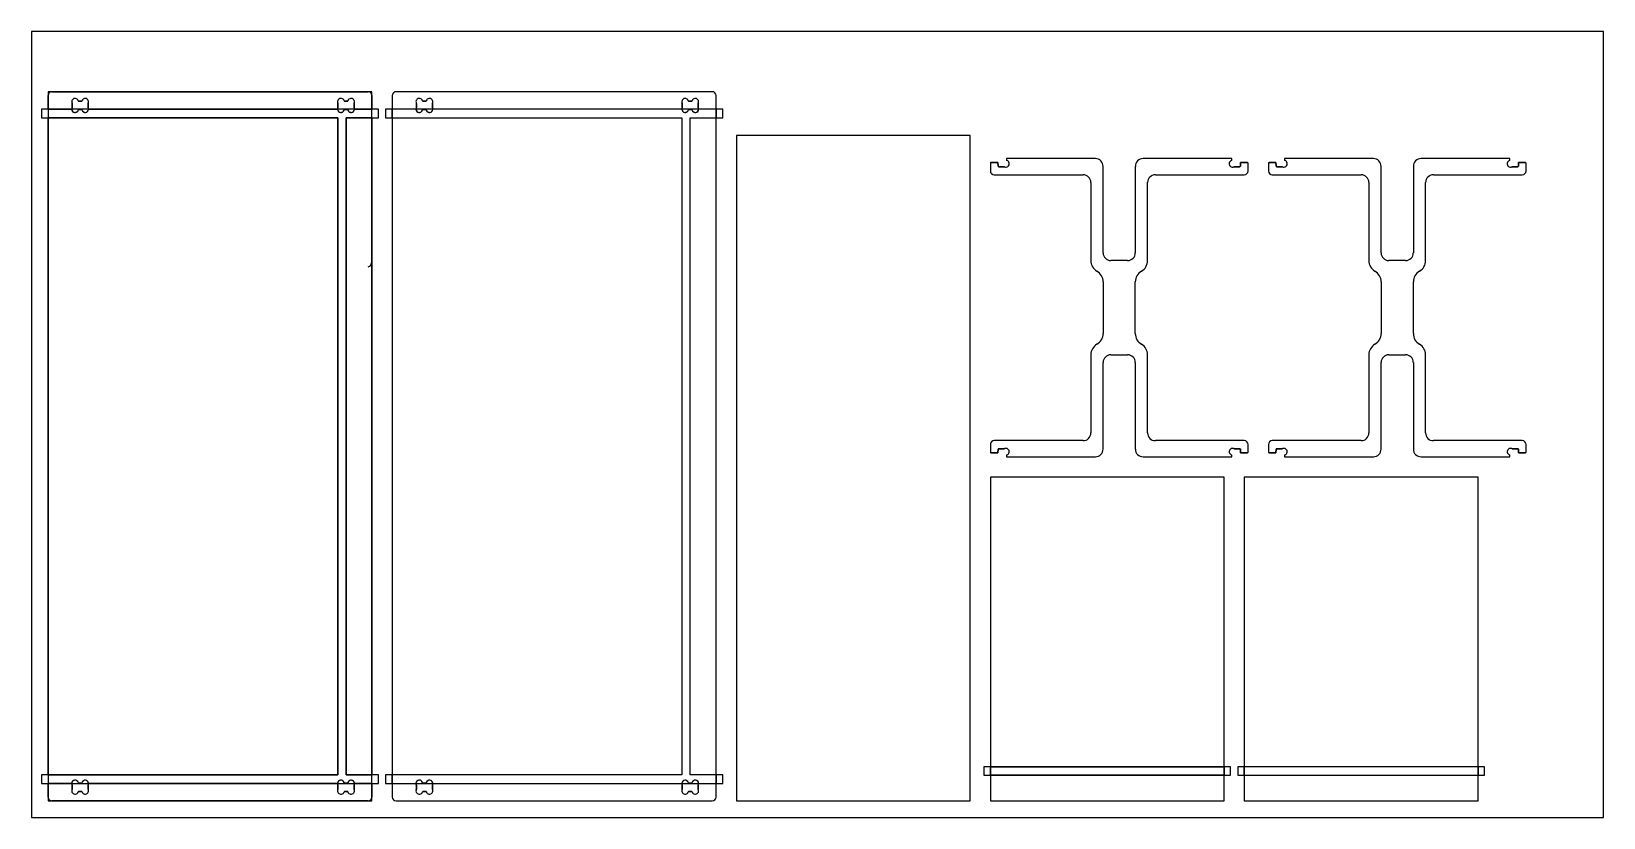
# Model space of a CAD drawing. Extents: x 0 to 96.1, y 0.2 to 48.2.
import ezdxf

# ---------------------------------------------------------------- set-up
doc = ezdxf.new("R2010")
doc.units = 0
doc.header["$MEASUREMENT"] = 0
doc.layers.get('0').update_dxf_attribs({"linetype": 'CONTINUOUS'})
for name, color, linetype in [('BOX_STOCK', 1, 'CONTINUOUS'), ('POCKETS', 171, 'CONTINUOUS'), ('PROFILES_INSIDE', 4, 'CONTINUOUS'), ('PROFILES_OUTSIDE', 6, 'CONTINUOUS')]:
    doc.layers.add(name, color=color, linetype=linetype)

msp = doc.modelspace()

# ---------------------------------------------------------------- linework, layer by layer
at = {"color": 7, "linetype": 'CONTINUOUS'}
for p, q in [((1.022, 43.445), (1.022, 44.286)), ((1.258, 44.522), (20.577, 44.522)), ((20.813, 44.286), (20.813, 43.445)), ((22.052, 44.286), (22.052, 43.445)), ((41.607, 44.522), (22.289, 44.522)), ((41.844, 43.445), (41.844, 44.286)), ((1.022, 43.445), (2.469, 43.445)), ((1.022, 43.445), (1.022, 42.919)), ((2.491, 43.562), (2.491, 43.802)), ((2.904, 43.939), (3.063, 43.939)), ((2.904, 43.425), (3.063, 43.425)), ((3.476, 43.802), (3.476, 43.562)), ((3.498, 43.445), (18.717, 43.445)), ((18.739, 43.562), (18.739, 43.802)), ((19.152, 43.939), (19.311, 43.939)), ((19.152, 43.425), (19.311, 43.425)), ((19.723, 43.802), (19.723, 43.562)), ((19.746, 43.445), (20.813, 43.445)), ((20.813, 42.919), (20.813, 43.445)), ((23.506, 43.445), (22.052, 43.445)), ((22.052, 42.919), (22.052, 43.445)), ((23.528, 43.562), (23.528, 43.802)), ((23.94, 43.939), (24.1, 43.939)), ((23.94, 43.425), (24.1, 43.425)), ((24.512, 43.802), (24.512, 43.562)), ((39.748, 43.445), (24.534, 43.445)), ((39.77, 43.562), (39.77, 43.802)), ((40.182, 43.939), (40.342, 43.939)), ((40.182, 43.425), (40.342, 43.425)), ((40.754, 43.802), (40.754, 43.562)), ((41.844, 43.445), (40.776, 43.445)), ((41.844, 43.445), (41.844, 42.919)), ((1.022, 2.788), (1.022, 42.919)), ((18.725, 42.919), (1.022, 42.919)), ((18.725, 2.788), (18.725, 42.919)), ((19.238, 42.919), (19.238, 2.788)), ((20.813, 42.919), (19.238, 42.919)), ((20.813, 42.919), (20.813, 2.788)), ((22.052, 42.919), (22.052, 2.788)), ((22.052, 42.919), (39.755, 42.919)), ((39.755, 42.919), (39.755, 2.788)), ((40.269, 2.788), (40.269, 42.919)), ((40.269, 42.919), (41.844, 42.919)), ((41.844, 2.788), (41.844, 42.919)), ((57.363, 41.841), (43.083, 41.841)), ((43.083, 41.841), (43.083, 1.184)), ((57.363, 1.184), (57.363, 41.841)), ((59.586, 40.431), (59.586, 40.351)), ((65.019, 40.431), (59.586, 40.431)), ((73.366, 40.431), (67.933, 40.431)), ((73.366, 40.351), (73.366, 40.431)), ((76.574, 40.431), (76.574, 40.351)), ((82.007, 40.431), (76.574, 40.431)), ((90.353, 40.431), (84.92, 40.431)), ((90.353, 40.351), (90.353, 40.431)), ((58.602, 40.145), (58.602, 39.683)), ((58.641, 40.185), (59.057, 40.185)), ((58.838, 39.447), (64.269, 39.447)), ((59.057, 40.185), (59.07, 39.976)), ((59.11, 39.939), (59.45, 39.939)), ((65.492, 34.674), (65.492, 39.959)), ((67.46, 39.959), (67.46, 34.674)), ((68.683, 39.447), (74.114, 39.447)), ((73.502, 39.939), (73.842, 39.939)), ((73.881, 39.976), (73.895, 40.185)), ((73.895, 40.185), (74.311, 40.185)), ((74.35, 39.683), (74.35, 40.145)), ((75.589, 40.146), (75.589, 39.683)), ((75.629, 40.185), (76.044, 40.185)), ((75.826, 39.447), (81.257, 39.447)), ((76.044, 40.185), (76.058, 39.976)), ((76.097, 39.939), (76.437, 39.939)), ((82.479, 34.674), (82.479, 39.959)), ((84.448, 39.959), (84.448, 34.674)), ((85.67, 39.447), (91.101, 39.447)), ((90.489, 39.939), (90.83, 39.939)), ((90.869, 39.976), (90.882, 40.185)), ((90.882, 40.185), (91.298, 40.185)), ((91.337, 39.683), (91.337, 40.146)), ((64.742, 38.974), (64.742, 34.201)), ((68.21, 34.201), (68.21, 38.974)), ((81.729, 38.974), (81.729, 34.201)), ((85.198, 34.201), (85.198, 38.974)), ((66.988, 34.201), (65.964, 34.201)), ((83.975, 34.201), (82.952, 34.201)), ((65.492, 32.902), (65.492, 29.743)), ((67.46, 29.743), (67.46, 32.902)), ((82.479, 32.902), (82.479, 29.743)), ((84.448, 29.743), (84.448, 32.902)), ((64.742, 28.444), (64.742, 23.671)), ((65.492, 22.687), (65.492, 27.972)), ((65.964, 28.444), (66.988, 28.444)), ((67.46, 27.972), (67.46, 22.687)), ((68.21, 23.671), (68.21, 28.444)), ((81.729, 28.444), (81.729, 23.671)), ((82.479, 22.687), (82.479, 27.972)), ((82.952, 28.444), (83.975, 28.444)), ((84.448, 27.972), (84.448, 22.687)), ((85.198, 23.671), (85.198, 28.444)), ((64.269, 23.199), (58.838, 23.199)), ((74.114, 23.199), (68.683, 23.199)), ((81.257, 23.199), (75.826, 23.199)), ((91.101, 23.199), (85.67, 23.199)), ((58.602, 22.963), (58.602, 22.5)), ((59.057, 22.461), (58.641, 22.461)), ((59.07, 22.67), (59.057, 22.461)), ((59.45, 22.707), (59.11, 22.707)), ((59.586, 22.294), (59.586, 22.215)), ((59.586, 22.215), (65.019, 22.215)), ((67.933, 22.215), (73.366, 22.215)), ((73.366, 22.215), (73.366, 22.294)), ((73.842, 22.707), (73.502, 22.707)), ((73.895, 22.461), (73.881, 22.67)), ((74.311, 22.461), (73.895, 22.461)), ((74.35, 22.5), (74.35, 22.963)), ((75.589, 22.963), (75.589, 22.5)), ((76.044, 22.461), (75.629, 22.461)), ((76.058, 22.67), (76.044, 22.461)), ((76.437, 22.707), (76.097, 22.707)), ((76.574, 22.294), (76.574, 22.215)), ((76.574, 22.215), (82.007, 22.215)), ((84.92, 22.215), (90.353, 22.215)), ((90.353, 22.215), (90.353, 22.294)), ((90.83, 22.707), (90.489, 22.707)), ((90.882, 22.461), (90.869, 22.67)), ((91.298, 22.461), (90.882, 22.461)), ((91.337, 22.5), (91.337, 22.963)), ((72.881, 20.975), (58.602, 20.975)), ((58.602, 20.975), (58.602, 3.265)), ((72.881, 3.265), (72.881, 20.975)), ((88.4, 20.975), (74.121, 20.975)), ((74.121, 20.975), (74.121, 3.265)), ((88.4, 3.265), (88.4, 20.975)), ((58.602, 3.265), (72.881, 3.265)), ((58.602, 2.759), (58.602, 3.265)), ((72.881, 3.265), (72.881, 2.759)), ((88.4, 3.265), (74.121, 3.265)), ((74.121, 2.759), (74.121, 3.265)), ((88.4, 3.265), (88.4, 2.759)), ((1.022, 2.788), (18.725, 2.788)), ((1.022, 2.788), (1.022, 2.261)), ((1.022, 1.42), (1.022, 2.261)), ((2.469, 2.261), (1.022, 2.261)), ((2.491, 1.904), (2.491, 2.145)), ((3.063, 2.281), (2.904, 2.281)), ((3.476, 2.145), (3.476, 1.904)), ((18.717, 2.261), (3.498, 2.261)), ((18.739, 1.904), (18.739, 2.145)), ((19.311, 2.281), (19.152, 2.281)), ((19.238, 2.788), (20.813, 2.788)), ((19.723, 2.145), (19.723, 1.904)), ((20.813, 2.261), (19.746, 2.261)), ((20.813, 2.261), (20.813, 2.788)), ((20.813, 2.261), (20.813, 1.42)), ((39.755, 2.788), (22.052, 2.788)), ((22.052, 2.261), (22.052, 2.788)), ((22.052, 2.261), (22.052, 1.42)), ((22.052, 2.261), (23.506, 2.261)), ((23.528, 1.904), (23.528, 2.145)), ((24.1, 2.281), (23.94, 2.281)), ((24.512, 2.145), (24.512, 1.904)), ((24.534, 2.261), (39.748, 2.261)), ((39.77, 1.904), (39.77, 2.145)), ((40.342, 2.281), (40.182, 2.281)), ((41.844, 2.788), (40.269, 2.788)), ((40.754, 2.145), (40.754, 1.904)), ((40.776, 2.261), (41.844, 2.261)), ((41.844, 2.788), (41.844, 2.261)), ((41.844, 1.42), (41.844, 2.261)), ((58.602, 2.759), (58.602, 1.184)), ((72.881, 2.759), (58.602, 2.759)), ((72.881, 1.184), (72.881, 2.759)), ((74.121, 2.759), (74.121, 1.184)), ((74.121, 2.759), (88.4, 2.759)), ((88.4, 1.184), (88.4, 2.759)), ((20.577, 1.184), (1.258, 1.184)), ((3.063, 1.768), (2.904, 1.768)), ((19.311, 1.768), (19.152, 1.768)), ((22.289, 1.184), (41.607, 1.184)), ((24.1, 1.768), (23.94, 1.768)), ((40.342, 1.768), (40.182, 1.768)), ((43.083, 1.184), (57.363, 1.184)), ((58.602, 1.184), (72.881, 1.184)), ((74.121, 1.184), (88.4, 1.184))]:
    msp.add_line(p, q, dxfattribs=at)
for centre, radius, start, end in [((1.258, 44.286), 0.236, 90, 180), ((20.577, 44.286), 0.236, 0, 90), ((22.289, 44.286), 0.236, 90, 180), ((41.607, 44.286), 0.236, 0, 90), ((2.672, 43.905), 0.204, 17.60048, 204.8878), ((2.672, 43.459), 0.204, 155.11213, 183.94473), ((2.672, 43.459), 0.204, 183.94473, 342.39955), ((2.452, 43.802), 0.0394, 0, 24.8878), ((2.452, 43.562), 0.0394, 335.11213, 0), ((2.904, 43.978), 0.0394, 197.60048, 270.00008), ((2.904, 43.386), 0.0394, 90.00008, 162.39955), ((3.063, 43.978), 0.0394, 270.00008, 342.39955), ((3.063, 43.386), 0.0394, 17.60048, 90.00008), ((3.295, 43.905), 0.204, 335.11224, 162.39955), ((3.295, 43.459), 0.204, 197.60048, 356.05517), ((3.515, 43.802), 0.0394, 155.11224, 180), ((3.515, 43.562), 0.0394, 180, 204.88791), ((3.295, 43.459), 0.204, 356.05517, 24.88791), ((18.92, 43.905), 0.204, 17.60048, 204.8878), ((18.92, 43.459), 0.204, 155.11213, 183.94473), ((18.92, 43.459), 0.204, 183.94473, 342.39955), ((18.7, 43.802), 0.0394, 0, 24.8878), ((18.7, 43.562), 0.0394, 335.11213, 0), ((19.152, 43.978), 0.0394, 197.60048, 270.00008), ((19.152, 43.386), 0.0394, 90.00008, 162.39955), ((19.311, 43.978), 0.0394, 270.00008, 342.39955), ((19.311, 43.386), 0.0394, 17.60048, 90.00008), ((19.542, 43.905), 0.204, 335.11224, 162.39955), ((19.542, 43.459), 0.204, 197.60048, 356.05517), ((19.763, 43.802), 0.0394, 155.11224, 180), ((19.763, 43.562), 0.0394, 180, 204.88791), ((19.542, 43.459), 0.204, 356.05517, 24.88791), ((23.709, 43.905), 0.204, 17.60048, 204.8878), ((23.709, 43.459), 0.204, 155.11213, 183.94473), ((23.709, 43.459), 0.204, 183.94473, 342.39955), ((23.488, 43.802), 0.0394, 0, 24.8878), ((23.488, 43.562), 0.0394, 335.11213, 0), ((23.94, 43.978), 0.0394, 197.60048, 270.00008), ((23.94, 43.386), 0.0394, 90.00008, 162.39955), ((24.1, 43.978), 0.0394, 270.00008, 342.39955), ((24.1, 43.386), 0.0394, 17.60048, 90.00008), ((24.331, 43.905), 0.204, 335.11224, 162.39955), ((24.331, 43.459), 0.204, 197.60048, 356.05517), ((24.551, 43.802), 0.0394, 155.11224, 180), ((24.551, 43.562), 0.0394, 180, 204.88791), ((24.331, 43.459), 0.204, 356.05517, 24.88791), ((39.951, 43.905), 0.204, 17.60048, 204.8878), ((39.951, 43.459), 0.204, 155.11213, 183.94473), ((39.951, 43.459), 0.204, 183.94473, 342.39955), ((39.731, 43.802), 0.0394, 0, 24.8878), ((39.731, 43.562), 0.0394, 335.11213, 0), ((40.182, 43.978), 0.0394, 197.60048, 270.00008), ((40.182, 43.386), 0.0394, 90.00008, 162.39955), ((40.342, 43.978), 0.0394, 270.00008, 342.39955), ((40.342, 43.386), 0.0394, 17.60048, 90.00008), ((40.573, 43.905), 0.204, 335.11224, 162.39955), ((40.573, 43.459), 0.204, 197.60048, 356.05517), ((40.794, 43.802), 0.0394, 155.11224, 180), ((40.794, 43.562), 0.0394, 180, 204.88791), ((40.573, 43.459), 0.204, 356.05517, 24.88791), ((59.626, 40.351), 0.0394, 180, 252.39953), ((65.019, 39.959), 0.472, 0, 90), ((67.933, 39.959), 0.472, 90, 180), ((73.326, 40.351), 0.0394, 287.60047, 0), ((76.613, 40.351), 0.0394, 180, 252.39953), ((82.007, 39.959), 0.472, 0, 90), ((84.92, 39.959), 0.472, 90, 180), ((90.314, 40.351), 0.0394, 287.60047, 0), ((58.641, 40.145), 0.0394, 90, 180), ((58.838, 39.683), 0.236, 180, 270), ((59.11, 39.978), 0.0394, 183.66194, 270), ((59.45, 39.899), 0.0394, 65.11211, 90), ((59.552, 40.12), 0.204, 245.11211, 72.39953), ((64.269, 38.974), 0.472, 0, 90), ((68.683, 38.974), 0.472, 90, 180), ((73.4, 40.12), 0.204, 107.60047, 294.88789), ((73.502, 39.899), 0.0394, 90, 114.88789), ((73.842, 39.978), 0.0394, 270, 356.33806), ((74.114, 39.683), 0.236, 270, 0), ((74.311, 40.145), 0.0394, 0, 90), ((75.629, 40.146), 0.0394, 90, 180), ((75.826, 39.683), 0.236, 180, 270), ((76.097, 39.978), 0.0394, 183.66194, 270), ((76.437, 39.899), 0.0394, 65.11211, 90), ((76.539, 40.12), 0.204, 245.11211, 72.39953), ((81.257, 38.974), 0.472, 0, 90), ((85.67, 38.974), 0.472, 90, 180), ((90.387, 40.12), 0.204, 107.60047, 294.88789), ((90.489, 39.899), 0.0394, 90, 114.88789), ((90.83, 39.978), 0.0394, 270, 356.33806), ((91.101, 39.683), 0.236, 270, 0), ((91.298, 40.146), 0.0394, 0, 90), ((65.964, 34.674), 0.472, 180, 270), ((66.988, 34.674), 0.472, 270, 0), ((82.952, 34.674), 0.472, 180, 270), ((83.975, 34.674), 0.472, 270, 0), ((65.492, 34.201), 0.75, 180, 240), ((67.46, 34.201), 0.75, 300, 0), ((82.479, 34.201), 0.75, 180, 240), ((84.448, 34.201), 0.75, 300, 0), ((64.742, 32.902), 0.75, 0, 60), ((68.21, 32.902), 0.75, 120, 180), ((81.729, 32.902), 0.75, 0, 60), ((85.198, 32.902), 0.75, 120, 180), ((65.492, 28.444), 0.75, 120, 180), ((64.742, 29.743), 0.75, 300, 0), ((68.21, 29.743), 0.75, 180, 240), ((67.46, 28.444), 0.75, 0, 60), ((82.479, 28.444), 0.75, 120, 180), ((81.729, 29.743), 0.75, 300, 0), ((85.198, 29.743), 0.75, 180, 240), ((84.448, 28.444), 0.75, 0, 60), ((65.964, 27.972), 0.472, 90, 180), ((66.988, 27.972), 0.472, 0, 90), ((82.952, 27.972), 0.472, 90, 180), ((83.975, 27.972), 0.472, 0, 90), ((58.838, 22.963), 0.236, 90, 180), ((64.269, 23.671), 0.472, 270, 0), ((68.683, 23.671), 0.472, 180, 270), ((74.114, 22.963), 0.236, 0, 90), ((75.826, 22.963), 0.236, 90, 180), ((81.257, 23.671), 0.472, 270, 0), ((85.67, 23.671), 0.472, 180, 270), ((91.101, 22.963), 0.236, 0, 90), ((58.641, 22.5), 0.0394, 180, 270), ((59.11, 22.667), 0.0394, 90, 176.33806), ((59.45, 22.746), 0.0394, 270, 294.88789), ((59.552, 22.526), 0.204, 287.60047, 114.88789), ((59.626, 22.294), 0.0394, 107.60047, 180), ((65.019, 22.687), 0.472, 270, 0), ((67.933, 22.687), 0.472, 180, 270), ((73.4, 22.526), 0.204, 65.11211, 252.39953), ((73.326, 22.294), 0.0394, 0, 72.39953), ((73.502, 22.746), 0.0394, 245.11211, 270), ((73.842, 22.667), 0.0394, 3.66194, 90), ((74.311, 22.5), 0.0394, 270, 0), ((75.629, 22.5), 0.0394, 180, 270), ((76.097, 22.667), 0.0394, 90, 176.33806), ((76.437, 22.746), 0.0394, 270, 294.88789), ((76.539, 22.526), 0.204, 287.60047, 114.88789), ((76.613, 22.294), 0.0394, 107.60047, 180), ((82.007, 22.687), 0.472, 270, 0), ((84.92, 22.687), 0.472, 180, 270), ((90.387, 22.526), 0.204, 65.11211, 252.39953), ((90.314, 22.294), 0.0394, 0, 72.39953), ((90.489, 22.746), 0.0394, 245.11211, 270), ((90.83, 22.667), 0.0394, 3.66194, 90), ((91.298, 22.5), 0.0394, 270, 0), ((2.672, 2.247), 0.204, 17.60048, 176.05517), ((2.672, 2.247), 0.204, 176.05517, 204.8878), ((2.452, 2.145), 0.0394, 0, 24.8878), ((2.904, 2.321), 0.0394, 197.60048, 270.00008), ((3.063, 2.321), 0.0394, 270.00008, 342.39955), ((3.295, 2.247), 0.204, 3.94473, 162.39955), ((3.515, 2.145), 0.0394, 155.11224, 180), ((3.295, 2.247), 0.204, 335.11224, 3.94473), ((18.92, 2.247), 0.204, 17.60048, 176.05517), ((18.92, 2.247), 0.204, 176.05517, 204.8878), ((18.7, 2.145), 0.0394, 0, 24.8878), ((19.152, 2.321), 0.0394, 197.60048, 270.00008), ((19.311, 2.321), 0.0394, 270.00008, 342.39955), ((19.542, 2.247), 0.204, 3.94473, 162.39955), ((19.763, 2.145), 0.0394, 155.11224, 180), ((19.542, 2.247), 0.204, 335.11224, 3.94473), ((23.709, 2.247), 0.204, 176.05517, 204.8878), ((23.709, 2.247), 0.204, 17.60048, 176.05517), ((23.488, 2.145), 0.0394, 0, 24.8878), ((23.94, 2.321), 0.0394, 197.60048, 270.00008), ((24.1, 2.321), 0.0394, 270.00008, 342.39955), ((24.331, 2.247), 0.204, 3.94473, 162.39955), ((24.551, 2.145), 0.0394, 155.11224, 180), ((24.331, 2.247), 0.204, 335.11224, 3.94473), ((39.951, 2.247), 0.204, 176.05517, 204.8878), ((39.951, 2.247), 0.204, 17.60048, 176.05517), ((39.731, 2.145), 0.0394, 0, 24.8878), ((40.182, 2.321), 0.0394, 197.60048, 270.00008), ((40.342, 2.321), 0.0394, 270.00008, 342.39955), ((40.573, 2.247), 0.204, 3.94473, 162.39955), ((40.794, 2.145), 0.0394, 155.11224, 180), ((40.573, 2.247), 0.204, 335.11224, 3.94473), ((1.258, 1.42), 0.236, 180, 270), ((2.672, 1.802), 0.204, 155.11213, 342.39955), ((2.452, 1.904), 0.0394, 335.11213, 0), ((2.904, 1.728), 0.0394, 90.00008, 162.39955), ((3.063, 1.728), 0.0394, 17.60048, 90.00008), ((3.295, 1.802), 0.204, 197.60048, 24.88791), ((3.515, 1.904), 0.0394, 180, 204.88791), ((18.92, 1.802), 0.204, 155.11213, 342.39955), ((18.7, 1.904), 0.0394, 335.11213, 0), ((19.152, 1.728), 0.0394, 90.00008, 162.39955), ((19.311, 1.728), 0.0394, 17.60048, 90.00008), ((19.542, 1.802), 0.204, 197.60048, 24.88791), ((19.763, 1.904), 0.0394, 180, 204.88791), ((20.577, 1.42), 0.236, 270, 0), ((22.289, 1.42), 0.236, 180, 270), ((23.709, 1.802), 0.204, 155.11213, 342.39955), ((23.488, 1.904), 0.0394, 335.11213, 0), ((23.94, 1.728), 0.0394, 90.00008, 162.39955), ((24.1, 1.728), 0.0394, 17.60048, 90.00008), ((24.331, 1.802), 0.204, 197.60048, 24.88791), ((24.551, 1.904), 0.0394, 180, 204.88791), ((39.951, 1.802), 0.204, 155.11213, 342.39955), ((39.731, 1.904), 0.0394, 335.11213, 0), ((40.182, 1.728), 0.0394, 90.00008, 162.39955), ((40.342, 1.728), 0.0394, 17.60048, 90.00008), ((40.573, 1.802), 0.204, 197.60048, 24.88791), ((40.794, 1.904), 0.0394, 180, 204.88791), ((41.607, 1.42), 0.236, 270, 0)]:
    msp.add_arc(centre, radius, start, end, dxfattribs=at)
at = {"layer": 'BOX_STOCK'}
for p, q in [((96.071, 48.202), (0.008, 48.202)), ((0.008, 48.202), (0.008, 0.171)), ((96.071, 0.171), (96.071, 48.202)), ((0.008, 0.171), (96.071, 0.171))]:
    msp.add_line(p, q, dxfattribs=at)
at = {"layer": 'POCKETS'}
for p, q in [((0.614, 43.445), (0.614, 42.919)), ((1.008, 43.445), (0.614, 43.445)), ((20.826, 43.445), (1.008, 43.445)), ((21.22, 43.445), (20.826, 43.445)), ((21.22, 42.919), (21.22, 43.445)), ((22.039, 43.445), (21.645, 43.445)), ((21.645, 43.445), (21.645, 42.919)), ((41.857, 43.445), (22.039, 43.445)), ((42.251, 43.445), (41.857, 43.445)), ((42.251, 42.919), (42.251, 43.445)), ((0.614, 42.919), (1.008, 42.919)), ((1.008, 42.919), (18.725, 42.919)), ((18.725, 42.919), (18.725, 2.788)), ((19.238, 42.919), (20.826, 42.919)), ((19.238, 2.788), (19.238, 42.919)), ((20.826, 42.919), (21.22, 42.919)), ((21.645, 42.919), (22.039, 42.919)), ((22.039, 42.919), (39.755, 42.919)), ((39.755, 42.919), (39.755, 2.788)), ((40.269, 42.919), (41.857, 42.919)), ((40.269, 2.788), (40.269, 42.919)), ((41.857, 42.919), (42.251, 42.919)), ((73.275, 3.265), (58.208, 3.265)), ((58.208, 3.265), (58.208, 2.759)), ((73.275, 2.759), (73.275, 3.265)), ((88.794, 3.265), (73.727, 3.265)), ((73.727, 3.265), (73.727, 2.759)), ((88.794, 2.759), (88.794, 3.265)), ((0.614, 2.788), (0.614, 2.261)), ((1.008, 2.788), (0.614, 2.788)), ((0.614, 2.261), (1.008, 2.261)), ((18.725, 2.788), (1.008, 2.788)), ((1.008, 2.261), (20.826, 2.261)), ((20.826, 2.788), (19.238, 2.788)), ((21.22, 2.788), (20.826, 2.788)), ((20.826, 2.261), (21.22, 2.261)), ((21.22, 2.261), (21.22, 2.788)), ((22.039, 2.788), (21.645, 2.788)), ((21.645, 2.788), (21.645, 2.261)), ((21.645, 2.261), (22.039, 2.261)), ((39.755, 2.788), (22.039, 2.788)), ((22.039, 2.261), (41.857, 2.261)), ((41.857, 2.788), (40.269, 2.788)), ((42.251, 2.788), (41.857, 2.788)), ((41.857, 2.261), (42.251, 2.261)), ((42.251, 2.261), (42.251, 2.788)), ((58.208, 2.759), (73.275, 2.759)), ((73.727, 2.759), (88.794, 2.759))]:
    msp.add_line(p, q, dxfattribs=at)
at = {"layer": 'PROFILES_INSIDE'}
for p, q in [((2.491, 43.802), (2.491, 43.562)), ((3.063, 43.939), (2.904, 43.939)), ((2.904, 43.425), (3.063, 43.425)), ((3.476, 43.562), (3.476, 43.802)), ((18.739, 43.802), (18.739, 43.562)), ((19.311, 43.939), (19.152, 43.939)), ((19.152, 43.425), (19.311, 43.425)), ((19.723, 43.562), (19.723, 43.802)), ((23.528, 43.802), (23.528, 43.562)), ((24.1, 43.939), (23.94, 43.939)), ((23.94, 43.425), (24.1, 43.425)), ((24.512, 43.562), (24.512, 43.802)), ((39.77, 43.802), (39.77, 43.562)), ((40.342, 43.939), (40.182, 43.939)), ((40.182, 43.425), (40.342, 43.425)), ((40.754, 43.562), (40.754, 43.802)), ((2.491, 2.145), (2.491, 1.904)), ((3.063, 2.281), (2.904, 2.281)), ((3.476, 1.904), (3.476, 2.145)), ((18.739, 2.145), (18.739, 1.904)), ((19.311, 2.281), (19.152, 2.281)), ((19.723, 1.904), (19.723, 2.145)), ((23.528, 2.145), (23.528, 1.904)), ((24.1, 2.281), (23.94, 2.281)), ((24.512, 1.904), (24.512, 2.145)), ((39.77, 2.145), (39.77, 1.904)), ((40.342, 2.281), (40.182, 2.281)), ((40.754, 1.904), (40.754, 2.145)), ((2.904, 1.768), (3.063, 1.768)), ((19.152, 1.768), (19.311, 1.768)), ((23.94, 1.768), (24.1, 1.768)), ((40.182, 1.768), (40.342, 1.768))]:
    msp.add_line(p, q, dxfattribs=at)
for centre, radius, start, end in [((2.672, 43.905), 0.204, 17.60048, 204.8878), ((2.672, 43.459), 0.204, 155.11213, 342.39955), ((2.452, 43.802), 0.0394, 0, 24.8878), ((2.452, 43.562), 0.0394, 335.11213, 0), ((2.904, 43.978), 0.0394, 197.60048, 270.00008), ((2.904, 43.386), 0.0394, 90.00008, 162.39955), ((3.063, 43.978), 0.0394, 270.00008, 342.39955), ((3.063, 43.386), 0.0394, 17.60048, 90.00008), ((3.295, 43.905), 0.204, 335.11224, 162.39955), ((3.295, 43.459), 0.204, 197.60048, 24.88791), ((3.515, 43.802), 0.0394, 155.11224, 180), ((3.515, 43.562), 0.0394, 180, 204.88791), ((18.92, 43.905), 0.204, 17.60048, 204.8878), ((18.92, 43.459), 0.204, 155.11213, 342.39955), ((18.7, 43.802), 0.0394, 0, 24.8878), ((18.7, 43.562), 0.0394, 335.11213, 0), ((19.152, 43.978), 0.0394, 197.60048, 270.00008), ((19.152, 43.386), 0.0394, 90.00008, 162.39955), ((19.311, 43.978), 0.0394, 270.00008, 342.39955), ((19.311, 43.386), 0.0394, 17.60048, 90.00008), ((19.542, 43.905), 0.204, 335.11224, 162.39955), ((19.542, 43.459), 0.204, 197.60048, 24.88791), ((19.763, 43.802), 0.0394, 155.11224, 180), ((19.763, 43.562), 0.0394, 180, 204.88791), ((23.709, 43.905), 0.204, 17.60048, 204.8878), ((23.709, 43.459), 0.204, 155.11213, 342.39955), ((23.488, 43.802), 0.0394, 0, 24.8878), ((23.488, 43.562), 0.0394, 335.11213, 0), ((23.94, 43.978), 0.0394, 197.60048, 270.00008), ((23.94, 43.386), 0.0394, 90.00008, 162.39955), ((24.1, 43.978), 0.0394, 270.00008, 342.39955), ((24.1, 43.386), 0.0394, 17.60048, 90.00008), ((24.331, 43.905), 0.204, 335.11224, 162.39955), ((24.331, 43.459), 0.204, 197.60048, 24.88791), ((24.551, 43.802), 0.0394, 155.11224, 180), ((24.551, 43.562), 0.0394, 180, 204.88791), ((39.951, 43.905), 0.204, 17.60048, 204.8878), ((39.951, 43.459), 0.204, 155.11213, 342.39955), ((39.731, 43.802), 0.0394, 0, 24.8878), ((39.731, 43.562), 0.0394, 335.11213, 0), ((40.182, 43.978), 0.0394, 197.60048, 270.00008), ((40.182, 43.386), 0.0394, 90.00008, 162.39955), ((40.342, 43.978), 0.0394, 270.00008, 342.39955), ((40.342, 43.386), 0.0394, 17.60048, 90.00008), ((40.573, 43.905), 0.204, 335.11224, 162.39955), ((40.573, 43.459), 0.204, 197.60048, 24.88791), ((40.794, 43.802), 0.0394, 155.11224, 180), ((40.794, 43.562), 0.0394, 180, 204.88791), ((20.549, 34.058), 0.236, 280, 0), ((2.672, 2.247), 0.204, 17.60048, 204.8878), ((2.452, 2.145), 0.0394, 0, 24.8878), ((2.904, 2.321), 0.0394, 197.60048, 270.00008), ((3.063, 2.321), 0.0394, 270.00008, 342.39955), ((3.295, 2.247), 0.204, 335.11224, 162.39955), ((3.515, 2.145), 0.0394, 155.11224, 180), ((18.92, 2.247), 0.204, 17.60048, 204.8878), ((18.7, 2.145), 0.0394, 0, 24.8878), ((19.152, 2.321), 0.0394, 197.60048, 270.00008), ((19.311, 2.321), 0.0394, 270.00008, 342.39955), ((19.542, 2.247), 0.204, 335.11224, 162.39955), ((19.763, 2.145), 0.0394, 155.11224, 180), ((23.709, 2.247), 0.204, 17.60048, 204.8878), ((23.488, 2.145), 0.0394, 0, 24.8878), ((23.94, 2.321), 0.0394, 197.60048, 270.00008), ((24.1, 2.321), 0.0394, 270.00008, 342.39955), ((24.331, 2.247), 0.204, 335.11224, 162.39955), ((24.551, 2.145), 0.0394, 155.11224, 180), ((39.951, 2.247), 0.204, 17.60048, 204.8878), ((39.731, 2.145), 0.0394, 0, 24.8878), ((40.182, 2.321), 0.0394, 197.60048, 270.00008), ((40.342, 2.321), 0.0394, 270.00008, 342.39955), ((40.573, 2.247), 0.204, 335.11224, 162.39955), ((40.794, 2.145), 0.0394, 155.11224, 180), ((2.672, 1.802), 0.204, 155.11213, 342.39955), ((2.452, 1.904), 0.0394, 335.11213, 0), ((2.904, 1.728), 0.0394, 90.00008, 162.39955), ((3.063, 1.728), 0.0394, 17.60048, 90.00008), ((3.295, 1.802), 0.204, 197.60048, 24.88791), ((3.515, 1.904), 0.0394, 180, 204.88791), ((18.92, 1.802), 0.204, 155.11213, 342.39955), ((18.7, 1.904), 0.0394, 335.11213, 0), ((19.152, 1.728), 0.0394, 90.00008, 162.39955), ((19.311, 1.728), 0.0394, 17.60048, 90.00008), ((19.542, 1.802), 0.204, 197.60048, 24.88791), ((19.763, 1.904), 0.0394, 180, 204.88791), ((23.709, 1.802), 0.204, 155.11213, 342.39955), ((23.488, 1.904), 0.0394, 335.11213, 0), ((23.94, 1.728), 0.0394, 90.00008, 162.39955), ((24.1, 1.728), 0.0394, 17.60048, 90.00008), ((24.331, 1.802), 0.204, 197.60048, 24.88791), ((24.551, 1.904), 0.0394, 180, 204.88791), ((39.951, 1.802), 0.204, 155.11213, 342.39955), ((39.731, 1.904), 0.0394, 335.11213, 0), ((40.182, 1.728), 0.0394, 90.00008, 162.39955), ((40.342, 1.728), 0.0394, 17.60048, 90.00008), ((40.573, 1.802), 0.204, 197.60048, 24.88791), ((40.794, 1.904), 0.0394, 180, 204.88791)]:
    msp.add_arc(centre, radius, start, end, dxfattribs=at)
at = {"layer": 'PROFILES_OUTSIDE'}
for p, q in [((20.813, 44.522), (1.022, 44.522)), ((1.022, 44.522), (1.022, 1.184)), ((20.813, 1.184), (20.813, 44.522)), ((22.052, 44.286), (22.052, 1.42)), ((41.607, 44.522), (22.289, 44.522)), ((41.844, 1.42), (41.844, 44.286)), ((57.363, 41.841), (43.083, 41.841)), ((43.083, 41.841), (43.083, 1.184)), ((57.363, 1.184), (57.363, 41.841)), ((59.586, 40.431), (59.586, 40.351)), ((65.019, 40.431), (59.586, 40.431)), ((73.366, 40.431), (67.933, 40.431)), ((73.366, 40.351), (73.366, 40.431)), ((76.574, 40.431), (76.574, 40.351)), ((82.007, 40.431), (76.574, 40.431)), ((90.353, 40.431), (84.92, 40.431)), ((90.353, 40.351), (90.353, 40.431)), ((58.602, 40.145), (58.602, 39.683)), ((59.057, 40.185), (58.641, 40.185)), ((58.838, 39.447), (64.269, 39.447)), ((59.07, 39.976), (59.057, 40.185)), ((59.45, 39.939), (59.11, 39.939)), ((65.492, 34.674), (65.492, 39.959)), ((67.46, 39.959), (67.46, 34.674)), ((68.683, 39.447), (74.114, 39.447)), ((73.842, 39.939), (73.502, 39.939)), ((73.895, 40.185), (73.881, 39.976)), ((74.311, 40.185), (73.895, 40.185)), ((74.35, 39.683), (74.35, 40.145)), ((75.589, 40.146), (75.589, 39.683)), ((76.044, 40.185), (75.629, 40.185)), ((75.826, 39.447), (81.257, 39.447)), ((76.058, 39.976), (76.044, 40.185)), ((76.437, 39.939), (76.097, 39.939)), ((82.479, 34.674), (82.479, 39.959)), ((84.448, 39.959), (84.448, 34.674)), ((85.67, 39.447), (91.101, 39.447)), ((90.83, 39.939), (90.489, 39.939)), ((90.882, 40.185), (90.869, 39.976)), ((91.298, 40.185), (90.882, 40.185)), ((91.337, 39.683), (91.337, 40.146)), ((64.742, 38.974), (64.742, 34.201)), ((68.21, 34.201), (68.21, 38.974)), ((81.729, 38.974), (81.729, 34.201)), ((85.198, 34.201), (85.198, 38.974)), ((66.988, 34.201), (65.964, 34.201)), ((83.975, 34.201), (82.952, 34.201)), ((65.492, 32.902), (65.492, 29.743)), ((67.46, 29.743), (67.46, 32.902)), ((82.479, 32.902), (82.479, 29.743)), ((84.448, 29.743), (84.448, 32.902)), ((64.742, 28.444), (64.742, 23.671)), ((65.492, 22.687), (65.492, 27.972)), ((65.964, 28.444), (66.988, 28.444)), ((67.46, 27.972), (67.46, 22.687)), ((68.21, 23.671), (68.21, 28.444)), ((81.729, 28.444), (81.729, 23.671)), ((82.479, 22.687), (82.479, 27.972)), ((82.952, 28.444), (83.975, 28.444)), ((84.448, 27.972), (84.448, 22.687)), ((85.198, 23.671), (85.198, 28.444)), ((64.269, 23.199), (58.838, 23.199)), ((74.114, 23.199), (68.683, 23.199)), ((81.257, 23.199), (75.826, 23.199)), ((91.101, 23.199), (85.67, 23.199)), ((58.602, 22.963), (58.602, 22.5)), ((58.641, 22.461), (59.057, 22.461)), ((59.057, 22.461), (59.07, 22.67)), ((59.11, 22.707), (59.45, 22.707)), ((59.586, 22.294), (59.586, 22.215)), ((59.586, 22.215), (65.019, 22.215)), ((67.933, 22.215), (73.366, 22.215)), ((73.366, 22.215), (73.366, 22.294)), ((73.502, 22.707), (73.842, 22.707)), ((73.881, 22.67), (73.895, 22.461)), ((73.895, 22.461), (74.311, 22.461)), ((74.35, 22.5), (74.35, 22.963)), ((75.589, 22.963), (75.589, 22.5)), ((75.629, 22.461), (76.044, 22.461)), ((76.044, 22.461), (76.058, 22.67)), ((76.097, 22.707), (76.437, 22.707)), ((76.574, 22.294), (76.574, 22.215)), ((76.574, 22.215), (82.007, 22.215)), ((84.92, 22.215), (90.353, 22.215)), ((90.353, 22.215), (90.353, 22.294)), ((90.489, 22.707), (90.83, 22.707)), ((90.869, 22.67), (90.882, 22.461)), ((90.882, 22.461), (91.298, 22.461)), ((91.337, 22.5), (91.337, 22.963)), ((72.881, 20.975), (58.602, 20.975)), ((58.602, 20.975), (58.602, 1.184)), ((72.881, 1.184), (72.881, 20.975)), ((74.121, 20.975), (74.121, 1.184)), ((88.4, 20.975), (74.121, 20.975)), ((88.4, 1.184), (88.4, 20.975)), ((1.022, 1.184), (20.813, 1.184)), ((22.289, 1.184), (41.607, 1.184)), ((43.083, 1.184), (57.363, 1.184)), ((58.602, 1.184), (72.881, 1.184)), ((74.121, 1.184), (88.4, 1.184))]:
    msp.add_line(p, q, dxfattribs=at)
for centre, radius, start, end in [((22.289, 44.286), 0.236, 90, 180), ((41.607, 44.286), 0.236, 0, 90), ((59.626, 40.351), 0.0394, 180, 252.39953), ((65.019, 39.959), 0.472, 0, 90), ((67.933, 39.959), 0.472, 90, 180), ((73.326, 40.351), 0.0394, 287.60047, 0), ((76.613, 40.351), 0.0394, 180, 252.39953), ((82.007, 39.959), 0.472, 0, 90), ((84.92, 39.959), 0.472, 90, 180), ((90.314, 40.351), 0.0394, 287.60047, 0), ((58.641, 40.145), 0.0394, 90, 180), ((58.838, 39.683), 0.236, 180, 270), ((59.11, 39.978), 0.0394, 183.66194, 270), ((59.45, 39.899), 0.0394, 65.11211, 90), ((59.552, 40.12), 0.204, 245.11211, 72.39953), ((64.269, 38.974), 0.472, 0, 90), ((68.683, 38.974), 0.472, 90, 180), ((73.4, 40.12), 0.204, 107.60047, 294.88789), ((73.502, 39.899), 0.0394, 90, 114.88789), ((73.842, 39.978), 0.0394, 270, 356.33806), ((74.114, 39.683), 0.236, 270, 0), ((74.311, 40.145), 0.0394, 0, 90), ((75.629, 40.146), 0.0394, 90, 180), ((75.826, 39.683), 0.236, 180, 270), ((76.097, 39.978), 0.0394, 183.66194, 270), ((76.437, 39.899), 0.0394, 65.11211, 90), ((76.539, 40.12), 0.204, 245.11211, 72.39953), ((81.257, 38.974), 0.472, 0, 90), ((85.67, 38.974), 0.472, 90, 180), ((90.387, 40.12), 0.204, 107.60047, 294.88789), ((90.489, 39.899), 0.0394, 90, 114.88789), ((90.83, 39.978), 0.0394, 270, 356.33806), ((91.101, 39.683), 0.236, 270, 0), ((91.298, 40.146), 0.0394, 0, 90), ((65.964, 34.674), 0.472, 180, 270), ((66.988, 34.674), 0.472, 270, 0), ((82.952, 34.674), 0.472, 180, 270), ((83.975, 34.674), 0.472, 270, 0), ((65.492, 34.201), 0.75, 180, 240), ((67.46, 34.201), 0.75, 300, 0), ((82.479, 34.201), 0.75, 180, 240), ((84.448, 34.201), 0.75, 300, 0), ((64.742, 32.902), 0.75, 0, 60), ((68.21, 32.902), 0.75, 120, 180), ((81.729, 32.902), 0.75, 0, 60), ((85.198, 32.902), 0.75, 120, 180), ((65.492, 28.444), 0.75, 120, 180), ((64.742, 29.743), 0.75, 300, 0), ((68.21, 29.743), 0.75, 180, 240), ((67.46, 28.444), 0.75, 0, 60), ((82.479, 28.444), 0.75, 120, 180), ((81.729, 29.743), 0.75, 300, 0), ((85.198, 29.743), 0.75, 180, 240), ((84.448, 28.444), 0.75, 0, 60), ((65.964, 27.972), 0.472, 90, 180), ((66.988, 27.972), 0.472, 0, 90), ((82.952, 27.972), 0.472, 90, 180), ((83.975, 27.972), 0.472, 0, 90), ((58.838, 22.963), 0.236, 90, 180), ((64.269, 23.671), 0.472, 270, 0), ((68.683, 23.671), 0.472, 180, 270), ((74.114, 22.963), 0.236, 0, 90), ((75.826, 22.963), 0.236, 90, 180), ((81.257, 23.671), 0.472, 270, 0), ((85.67, 23.671), 0.472, 180, 270), ((91.101, 22.963), 0.236, 0, 90), ((58.641, 22.5), 0.0394, 180, 270), ((59.11, 22.667), 0.0394, 90, 176.33806), ((59.45, 22.746), 0.0394, 270, 294.88789), ((59.552, 22.526), 0.204, 287.60047, 114.88789), ((59.626, 22.294), 0.0394, 107.60047, 180), ((65.019, 22.687), 0.472, 270, 0), ((67.933, 22.687), 0.472, 180, 270), ((73.4, 22.526), 0.204, 65.11211, 252.39953), ((73.326, 22.294), 0.0394, 0, 72.39953), ((73.502, 22.746), 0.0394, 245.11211, 270), ((73.842, 22.667), 0.0394, 3.66194, 90), ((74.311, 22.5), 0.0394, 270, 0), ((75.629, 22.5), 0.0394, 180, 270), ((76.097, 22.667), 0.0394, 90, 176.33806), ((76.437, 22.746), 0.0394, 270, 294.88789), ((76.539, 22.526), 0.204, 287.60047, 114.88789), ((76.613, 22.294), 0.0394, 107.60047, 180), ((82.007, 22.687), 0.472, 270, 0), ((84.92, 22.687), 0.472, 180, 270), ((90.387, 22.526), 0.204, 65.11211, 252.39953), ((90.314, 22.294), 0.0394, 0, 72.39953), ((90.489, 22.746), 0.0394, 245.11211, 270), ((90.83, 22.667), 0.0394, 3.66194, 90), ((91.298, 22.5), 0.0394, 270, 0), ((22.289, 1.42), 0.236, 180, 270), ((41.607, 1.42), 0.236, 270, 0)]:
    msp.add_arc(centre, radius, start, end, dxfattribs=at)

doc.saveas('drawing.dxf')
